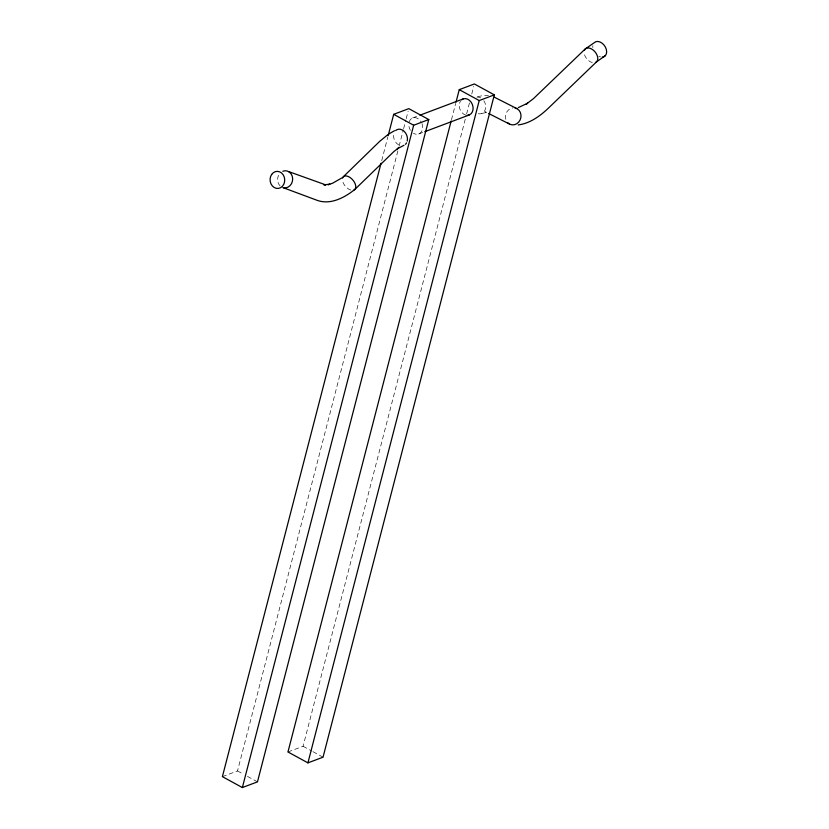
<?xml version="1.0" encoding="UTF-8"?>
<svg xmlns="http://www.w3.org/2000/svg" width="829" height="829" viewBox="0 0 829 829"><rect width="100%" height="100%" fill="white"/><g stroke="black" fill="none" stroke-linecap="round" stroke-linejoin="round"><path stroke-width="0.62" stroke-dasharray="4.14 3.11" d="M381.713 160.65L387.858 136.868M222.4 776.649L237.508 770.96L398.759 147.458M399.081 146.205L403.298 129.925M403.619 128.671L405.889 119.904M406.21 118.661L408.148 111.148M451.484 119.697L455.691 103.418M287.964 751.965L303.072 746.276L466.271 115.262M466.592 114.008L469.504 102.744M471.774 93.978L473.711 86.465M412.707 117.915L417.515 116.112M418.728 133.966L423.526 132.163M481.887 113.386L487.535 112.35L485.11 111.884L486.457 112.402M477.597 96.724L484.219 95.283L488.405 95.387M303.072 746.276L311.953 751.126M313.061 751.727L323.041 757.188M237.508 770.96L243.063 773.985M247.498 776.41L257.477 781.861M421.971 123.614A8.57 6.673 69.4 0 1 420.883 132.464A8.57 6.673 69.4 0 1 413.422 133.272M410.459 130.277A8.57 6.673 69.4 0 1 408.801 123.946M409.174 121.915A8.57 6.673 69.4 0 1 420.977 121.614M465.649 115.065A8.57 6.673 69.4 0 1 460.447 101.169M483.815 100.703A8.57 6.964 69.5 0 1 485.058 110.019A8.57 6.964 69.5 0 1 478.26 113.76M476.955 97.148A8.57 6.964 69.5 0 1 480.675 97.905M505.835 119.345A8.58 7.699 -74.7 0 1 512.975 107.874M592.32 62.61A8.591 5.409 50.3 0 1 584.196 53.626M600.579 56.9A8.57 5.969 55.2 0 1 598.776 56.217M592.859 47.626A8.57 5.969 55.2 0 1 592.88 45.699M398.708 144.92A8.57 6.611 66.6 0 1 393.796 133.842M350.864 190.09A8.58 4.881 49 0 1 342.356 179.489M280.088 185.914A8.591 7.534 -82.7 0 1 279.508 173.81"/><path stroke-width="1.24" d="M381.06 163.158L222.4 776.649L242.369 787.55L257.477 781.861L428.769 119.552L408.801 108.64L393.692 114.329L388.179 135.614M242.369 787.55L413.661 125.231L428.769 119.552M451.163 120.951L287.964 751.965L307.932 762.867L323.041 757.188L494.333 94.869L474.364 83.967L459.256 89.646L456.012 102.174M307.932 762.867L479.224 100.558L494.333 94.869M343.237 176.846L379.713 141.334L387.682 134.806M605.191 55.812L596.673 61.729L547.71 108.806C539.482 116.506 529.658 123.459 518.218 124.941M342.128 177.779L332.574 183.23L328.025 184.722L329.807 184.245L323.787 184.784L325.735 184.888L288.544 171.541M388.915 133.946L394.469 130.733M403.992 145.282L397.267 148.837L398.511 147.976L393.982 151.458L354.926 189.375C344.512 197.737 330.17 205.385 316.668 200.152L282.896 187.582M419.92 115.2L463.162 98.92M424.728 131.707L469.183 114.982M518.322 107.594L527.607 103.21L526.28 104.112L533.399 98.703L585.191 48.994L594.269 42.694A8.57 5.969 55.2 0 1 605.253 46.838A8.57 5.969 55.2 0 1 602.331 57.066M494.167 97.107L516.892 108.609M488.664 113.511L509.617 124.132M459.256 89.646L479.224 100.558M393.692 114.329L413.661 125.231M461.649 99.801A8.57 6.673 69.4 0 1 472.426 104.62A8.57 6.673 69.4 0 1 467.463 115.304M514.996 107.967A8.58 7.699 -74.7 0 1 520.125 119.925A8.58 7.699 -74.7 0 1 507.98 122.93M584.404 50.217A8.591 5.409 50.3 0 1 594.725 51.481A8.591 5.409 50.3 0 1 595.502 62.517M395.599 130.599A8.57 6.611 66.6 0 1 403.982 131.179A8.57 6.611 66.6 0 1 407.226 141.065M406.531 142.878A8.57 6.611 66.6 0 1 405.433 144.308M342.574 177.986A8.58 4.881 49 0 1 352.408 179.51A8.58 4.881 49 0 1 353.869 190.1M282.793 171.261A8.591 7.534 -82.7 0 1 292.658 178.598A8.591 7.534 -82.7 0 1 283.549 187.779M271.674 174.411A8.57 7.326 85.8 0 0 276.295 188.338A8.57 7.326 85.8 0 0 284.223 176.971A8.57 7.326 85.8 0 0 271.674 174.411"/></g></svg>
